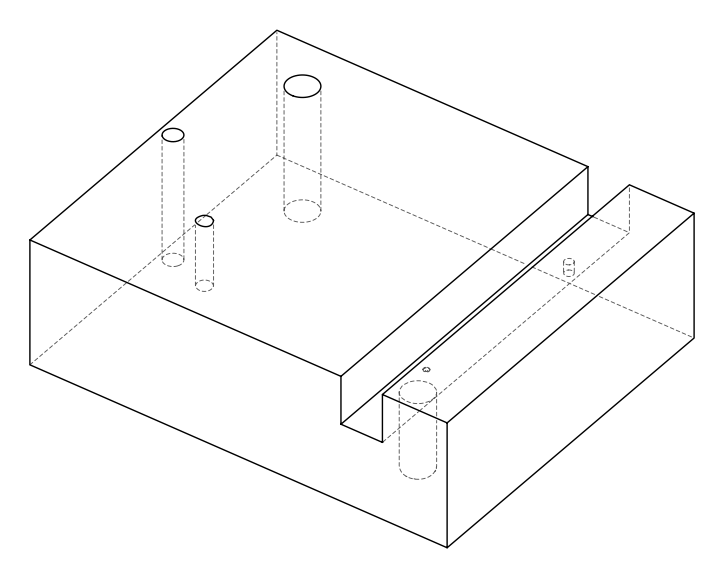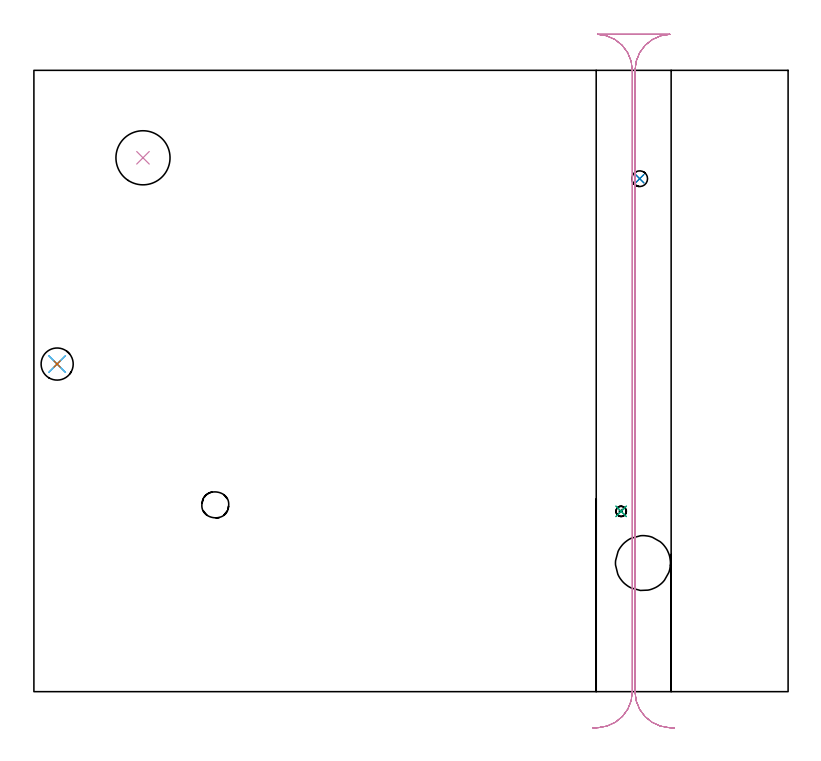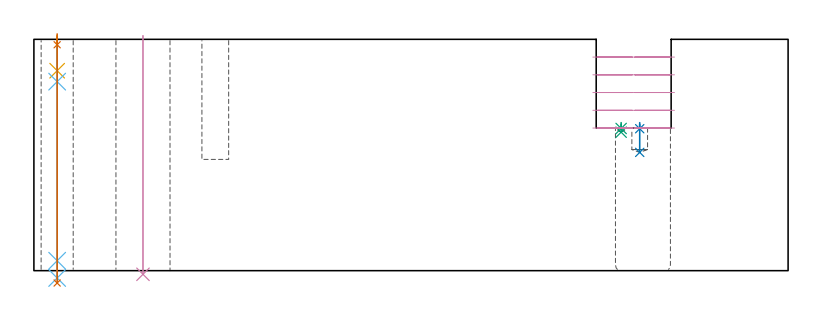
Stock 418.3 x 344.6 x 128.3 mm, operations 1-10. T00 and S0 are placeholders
(PLAN: 12 operations, 9 tool changes, 15.8 min)
(1 SPOT_DRILL | STEP1HOLE_2 | NXT0321_9005460120000 | 0.05 min | 183 mm3)
(2 SPOT_DRILL_1 | STEP1POCKET | NXT0321_9005460120000 | 0.04 min | 5433 mm3)
(3 SPOT_DRILL_2 | STEP1POCKET_2 | NXT0321_9005460120000 | 0.04 min | 5416 mm3)
(4 INDEXABLE_INSERT_DRILL_THROUGH_HOLE_FROM_SOLID | STEP1HOLE | NXT0302_031 | 0.53 min | 90618 mm3)
(5 DRILL_BLIND_HOLE_INTO_CENTER | STEP1HOLE_2 | NXT0301_087 | 0.08 min | 1513 mm3)
(6 GUN_DRILL_THROUGH_HOLE | STEP1HOLE_2 | UGT0307_008 | 0.63 min | 10623 mm3)
(7 DRILL_TO_ENLARGE_THROUGH_HOLE | STEP1HOLE_2 | UGT0301_248 | 0.55 min | 19544 mm3)
(8 DRILL_BLIND_HOLE_INTO_CENTER_1 | STEP1POCKET | NXT0301_058 | 0.07 min | 771 mm3)
(9 DRILL_BLIND_HOLE_INTO_CENTER_2 | STEP1POCKET_2 | UGT0301_180 | 0.03 min | 40 mm3)
(10 MILL_RECTANGULAR_SLOT | SLOT_RECTANGULAR | UGT0201_019 | Follow Part, ap 10, ae 75% | 9.22 min | 693151 mm3)
(11 MILL_THROUGH_HOLE_FROM_SOLID_MATERIAL | STEP1HOLE_1 | NXT0201_007 | Circular | 3.58 min | 57169 mm3)
(12 MILL_BLIND_HOLE_FROM_SOLID_MATERIAL | STEP1POCKET_1 | NXT0201_011 | Spiral | 1.02 min | 11534 mm3)
(TOOL NXT0321_9005460120000 | NC Spot Drill, 142deg, 12mm, Carbide, Uncoated | D12 PA142 FL30 Z2)
(TOOL NXT0302_031 | Index. Insert Drill 30mm [880-D3000L32-05] | D30 PA176 FL150 Z2)
(TOOL NXT0301_087 | Carbide Drill 11.6mm [860.1-1160-058A1-MM 2214] | D11.6 PA140 FL72 Z2)
(TOOL UGT0307_008 | Gun Drill 11 mm | D11 PA130 FL24 Z1)
(TOOL UGT0301_248 | Twist Drill 17.8 mm | D17.8 PA118 FL130 Z2)
(TOOL NXT0301_058 | Carbide Drill 8.7mm [860.1-0870-026A1-MM 2214] | D8.7 PA140 FL47 Z2)
(TOOL UGT0301_180 | Twist Drill 5.7 mm | D5.7 PA118 FL55 Z2)
(TOOL UGT0201_019 | End mill 40 mm | D40 FL63 Z6)
(TOOL NXT0201_007 | ENDMILL 25mm [R216.25-25050GCK54P 1620] | D25 R3 FL54 Z5)
(TOOL NXT0201_011 | ENDMILL 12mm [2P460-1200-NA 1630] | D12 FL38 Z6)
(OP 1 SPOT_DRILL)
G17 G21 G94 G90
T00 M6
G54
G17 G0 G90 X12.9 Y181.7 S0 M3
G43 Z138.3 H0
G94 G81 G98 Z125.3 F250. R131.3
G80
M5
M2
(OP 2 SPOT_DRILL_1)
G17 G21 G94 G90
T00 M6
G54
G17 G0 G90 X336. Y284.5 S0 M3
G43 Z138.3 H0
G94 G81 G98 Z78.726 F250. R82.1
G80
M5
M2
(OP 3 SPOT_DRILL_2)
G17 G21 G94 G90
T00 M6
G54
G17 G0 G90 X325.7 Y100. S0 M3
G43 Z138.3 H0
G94 G81 G98 Z78.855 F250. R82.1
G80
M5
M2
(OP 4 INDEXABLE_INSERT_DRILL_THROUGH_HOLE_FROM_SOLID)
G17 G21 G94 G90
T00 M6
G54
G17 G0 G90 X60.5 Y296.1 S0 M3
G43 Z138.3 H1
G94 G81 G98 Z-2.024 F250. R130.3
G80
M5
M2
(OP 5 DRILL_BLIND_HOLE_INTO_CENTER)
G17 G21 G94 G90
T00 M6
G54
G17 G0 G90 X12.9 Y181.7 S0 M3
G43 Z138.3 H1
G94 G81 G98 Z110.9 F250. R130.3
G80
M5
M2
(OP 6 GUN_DRILL_THROUGH_HOLE)
G17 G21 G94 G90
T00 M6
G54
G17 G0 G90 X12.9 Y181.7 M8
G43 Z138.3 H0
Z124.249
S716 M3
G94 G1 Z104.837 F125. M26
G4 X.084
Z5.5 F250.
G4 X.084
Z-4.065 F125.
G4 X.084
M5
M9
G0 Z124.249
Z138.3
M2
(OP 7 DRILL_TO_ENLARGE_THROUGH_HOLE)
G17 G21 G94 G90
T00 M6
G54
G17 G0 G90 X12.9 Y181.7 S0 M3
G43 Z138.3 H0
G94 G73 G98 Z-6.848 F250. Q16.893 R130.3
G80
M5
M2
(OP 8 DRILL_BLIND_HOLE_INTO_CENTER_1)
G17 G21 G94 G90
T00 M6
G54
G17 G0 G90 X336. Y284.5 S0 M3
G43 Z138.3 H1
G94 G81 G98 Z65.6 F250. R81.1
G80
M5
M2
(OP 9 DRILL_BLIND_HOLE_INTO_CENTER_2)
G17 G21 G94 G90
T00 M6
G54
G17 G0 G90 X325.7 Y100. S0 M3
G43 Z138.3 H0
G94 G81 G98 Z76.8 F250. R81.1
G80
M5
M2
(OP 10 MILL_RECTANGULAR_SLOT)
G17 G21 G94 G90
T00 M6
G54
G17 G0 G90 X355.3 Y-20.134 S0 M3
G43 Z138.3 H0
Z118.46
G94 G1 X352.305 Y-19.97 F250.
G2 X333.403 Y-0.32 R20. F500.
X333.4 Y0. R20. F429.
G1 Y79.68
Y89.68 F500.
Y259.68 F427.
Y269.68 F500.
Y319.68 F433.
Y344.6 F500.
G2 X352.768 Y364.59 R20.
G1 X312.532
G2 X331.9 Y344.6 R20.
G1 Y0.
G2 X312.995 Y-19.97 R20.
G1 X310. Y-20.134 F250.
G0 X355.3 Z108.62
G1 X352.305 Y-19.97
G2 X333.403 Y-0.32 R20. F500.
X333.4 Y0. R20. F417.
G1 Y79.68
Y89.68 F500.
Y259.68 F417.
Y269.68 F500.
Y319.68 F423.
Y344.6 F500.
G2 X352.768 Y364.59 R20.
G1 X312.532
G2 X331.9 Y344.6 R20.
G1 Y0.
G2 X312.995 Y-19.97 R20.
G1 X310. Y-20.134 F250.
G0 X355.3 Z98.78
G1 X352.305 Y-19.97
G2 X333.403 Y-0.32 R20. F500.
X333.4 Y0. R20. F417.
G1 Y79.68
Y89.68 F500.
Y259.68 F417.
Y269.68 F500.
Y319.68 F423.
Y344.6 F500.
G2 X352.768 Y364.59 R20.
G1 X312.532
G2 X331.9 Y344.6 R20.
G1 Y0.
G2 X312.995 Y-19.97 R20.
G1 X310. Y-20.134 F250.
G0 X355.3 Z88.94
G1 X352.305 Y-19.97
G2 X333.403 Y-0.32 R20. F500.
X333.4 Y0. R20. F429.
G1 Y79.68
Y89.68 F500.
Y259.68 F427.
Y269.68 F500.
Y319.68 F433.
Y344.6 F500.
G2 X352.768 Y364.59 R20.
G1 X312.532
G2 X331.9 Y344.6 R20.
G1 Y0.
G2 X312.995 Y-19.97 R20.
G1 X310. Y-20.134 F250.
G0 X355.3 Z79.1
G1 X352.305 Y-19.97
G2 X333.403 Y-0.32 R20. F500.
X333.4 Y0. R20. F417.
G1 Y79.68
Y89.68 F500.
Y259.68 F417.
Y269.68 F500.
Y319.68 F422.
Y344.6 F500.
G2 X352.768 Y364.59 R20.
G1 X312.532
G2 X331.9 Y344.6 R20.
G1 Y0.
G2 X312.995 Y-19.97 R20.
G1 X310. Y-20.134 F250.
G0 Z138.3
M5
M2
